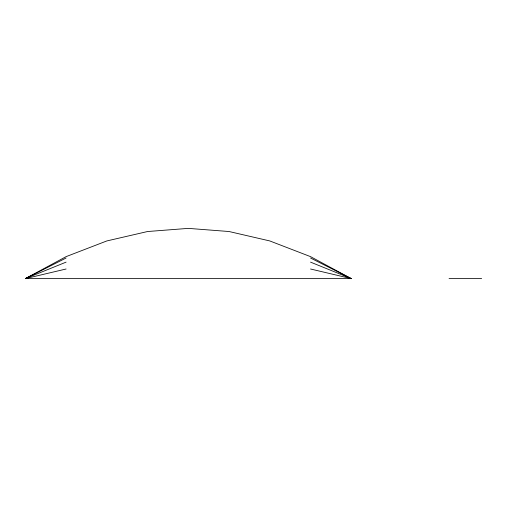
<?xml version="1.0" encoding="UTF-8"?>
<svg xmlns="http://www.w3.org/2000/svg" width="507" height="507" viewBox="0 0 507 507"><rect width="100%" height="100%" fill="white"/><g stroke="black" fill="none" stroke-linecap="round" stroke-linejoin="round"><path stroke-width="0.76" d="M66.094 269.002L25.35 278.622L66.094 256.637L106.831 240.939L147.575 231.522L188.312 228.378L229.056 231.522L269.794 240.939L310.538 256.637L351.281 278.622L25.35 278.622L66.094 258.012M25.35 278.622L66.094 262.132M449.056 278.622L481.65 278.622M310.538 269.002L351.281 278.622L310.538 258.012M310.538 262.132L351.281 278.622"/></g></svg>
